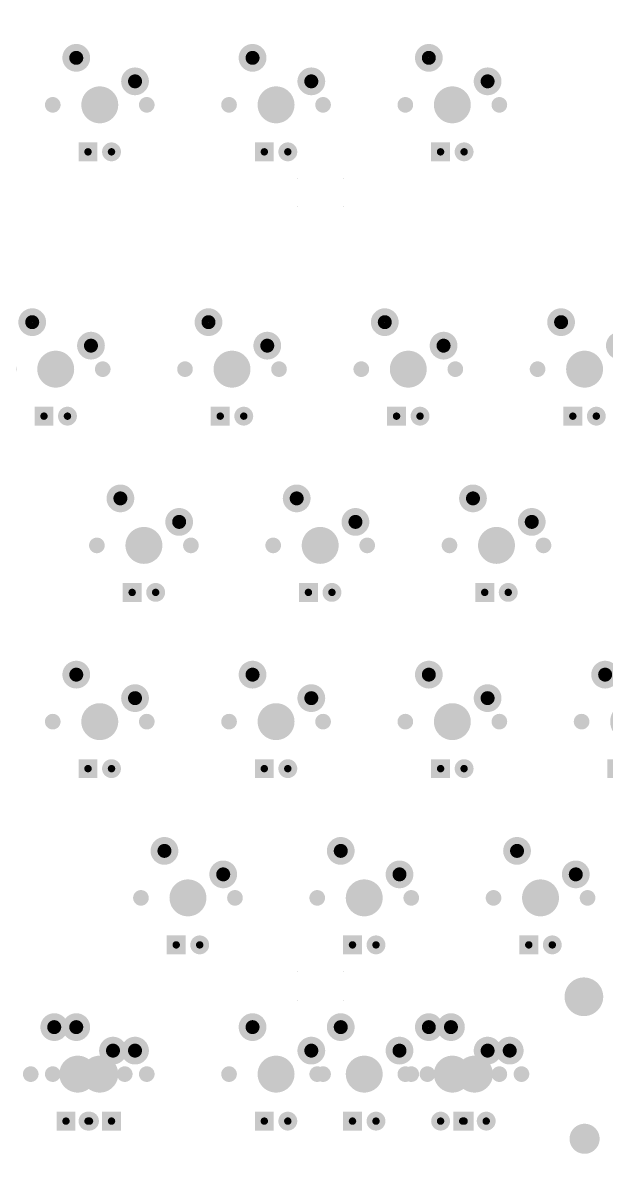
# Model space of a CAD drawing. Extents: x 1105 to 1477, y 972 to 1106.
# Drawn here: x 1236.1 to 1299.2, y 976.5 to 1099 of the extents above; entities that cross this region are included whole.
import ezdxf

# ---------------------------------------------------------------- set-up
doc = ezdxf.new("R2010")
doc.units = 0
doc.layers.get('0').update_dxf_attribs({"linetype": 'CONTINUOUS'})
for name, color, linetype in [('BOTTOMSOLDER', 6, 'CONTINUOUS'), ('KEEPOUTLAYER', 6, 'CONTINUOUS'), ('PADHOLELAYER', 156, 'CONTINUOUS')]:
    doc.layers.add(name, color=color, linetype=linetype)

# ---------------------------------------------------------------- blocks, each defined once
blk = doc.blocks.new('MX1UP___15')
at = {"layer": 'BOTTOMSOLDER'}
for points, const_width in [([(0.76, 5.08, 1), (1.78, 5.08, 1)], 1.02), ([(-1, 0, 1), (1, 0, 1)], 1.99), ([(-5.5, 0, 1), (-4.66, 0, 1)], 0.85), ([(4.66, 0, 1), (5.5, 0, 1)], 0.85), ([(-4.56, -2.54, 1), (-3.06, -2.54, 1)], 1.5), ([(1.79, -5.08, 1), (3.29, -5.08, 1)], 1.5)]:
    blk.add_lwpolyline(points, format="xyb", close=True, dxfattribs=dict(at, const_width=const_width))
blk.add_solid([(-0.25, 6.1), (-2.29, 6.1), (-0.25, 4.06), (-2.29, 4.06)], dxfattribs=at)
at = {"layer": 'PADHOLELAYER'}
for points, const_width in [([(-1.47, 5.08, 1), (-1.07, 5.08, 1)], 0.4), ([(1.07, 5.08, 1), (1.47, 5.08, 1)], 0.4), ([(-1, 0, 1), (1, 0, 1)], 1.99), ([(-5.5, 0, 1), (-4.66, 0, 1)], 0.85), ([(4.66, 0, 1), (5.5, 0, 1)], 0.85), ([(-4.19, -2.54, 1), (-3.43, -2.54, 1)], 0.75), ([(2.16, -5.08, 1), (2.92, -5.08, 1)], 0.75)]:
    blk.add_lwpolyline(points, format="xyb", close=True, dxfattribs=dict(at, const_width=const_width))
blk = doc.blocks.new('MX1UP__137')
at = {"layer": 'BOTTOMSOLDER'}
for points, const_width in [([(-1.78, 5.08, 1), (-0.76, 5.08, 1)], 1.02), ([(-1, 0, 1), (1, 0, 1)], 1.99), ([(-5.5, 0, 1), (-4.66, 0, 1)], 0.85), ([(4.66, 0, 1), (5.5, 0, 1)], 0.85), ([(-4.56, -2.54, 1), (-3.06, -2.54, 1)], 1.5), ([(1.79, -5.08, 1), (3.29, -5.08, 1)], 1.5)]:
    blk.add_lwpolyline(points, format="xyb", close=True, dxfattribs=dict(at, const_width=const_width))
blk.add_solid([(2.29, 6.1), (0.25, 6.1), (2.29, 4.06), (0.25, 4.06)], dxfattribs=at)
at = {"layer": 'PADHOLELAYER'}
for points, const_width in [([(-1.47, 5.08, 1), (-1.07, 5.08, 1)], 0.4), ([(1.07, 5.08, 1), (1.47, 5.08, 1)], 0.4), ([(-1, 0, 1), (1, 0, 1)], 1.99), ([(-5.5, 0, 1), (-4.66, 0, 1)], 0.85), ([(4.66, 0, 1), (5.5, 0, 1)], 0.85), ([(-4.19, -2.54, 1), (-3.43, -2.54, 1)], 0.75), ([(2.16, -5.08, 1), (2.92, -5.08, 1)], 0.75)]:
    blk.add_lwpolyline(points, format="xyb", close=True, dxfattribs=dict(at, const_width=const_width))
blk = doc.blocks.new('MX1UP__138')
at = {"layer": 'BOTTOMSOLDER'}
for points, const_width in [([(-1.78, 5.08, 1), (-0.76, 5.08, 1)], 1.02), ([(-1, 0, 1), (1, 0, 1)], 1.99), ([(-5.5, 0, 1), (-4.66, 0, 1)], 0.85), ([(4.66, 0, 1), (5.5, 0, 1)], 0.85), ([(-4.56, -2.54, 1), (-3.06, -2.54, 1)], 1.5), ([(1.79, -5.08, 1), (3.29, -5.08, 1)], 1.5)]:
    blk.add_lwpolyline(points, format="xyb", close=True, dxfattribs=dict(at, const_width=const_width))
blk.add_solid([(2.29, 6.1), (0.25, 6.1), (2.29, 4.06), (0.25, 4.06)], dxfattribs=at)
at = {"layer": 'PADHOLELAYER'}
for points, const_width in [([(-1.47, 5.08, 1), (-1.07, 5.08, 1)], 0.4), ([(1.07, 5.08, 1), (1.47, 5.08, 1)], 0.4), ([(-1, 0, 1), (1, 0, 1)], 1.99), ([(-5.5, 0, 1), (-4.66, 0, 1)], 0.85), ([(4.66, 0, 1), (5.5, 0, 1)], 0.85), ([(-4.19, -2.54, 1), (-3.43, -2.54, 1)], 0.75), ([(2.16, -5.08, 1), (2.92, -5.08, 1)], 0.75)]:
    blk.add_lwpolyline(points, format="xyb", close=True, dxfattribs=dict(at, const_width=const_width))
blk = doc.blocks.new('MX1UP__139')
at = {"layer": 'BOTTOMSOLDER'}
for points, const_width in [([(-1.78, 5.08, 1), (-0.76, 5.08, 1)], 1.02), ([(-1, 0, 1), (1, 0, 1)], 1.99), ([(-5.5, 0, 1), (-4.66, 0, 1)], 0.85), ([(4.66, 0, 1), (5.5, 0, 1)], 0.85), ([(-4.56, -2.54, 1), (-3.06, -2.54, 1)], 1.5), ([(1.79, -5.08, 1), (3.29, -5.08, 1)], 1.5)]:
    blk.add_lwpolyline(points, format="xyb", close=True, dxfattribs=dict(at, const_width=const_width))
blk.add_solid([(2.29, 6.1), (0.25, 6.1), (2.29, 4.06), (0.25, 4.06)], dxfattribs=at)
at = {"layer": 'PADHOLELAYER'}
for points, const_width in [([(-1.47, 5.08, 1), (-1.07, 5.08, 1)], 0.4), ([(1.07, 5.08, 1), (1.47, 5.08, 1)], 0.4), ([(-1, 0, 1), (1, 0, 1)], 1.99), ([(-5.5, 0, 1), (-4.66, 0, 1)], 0.85), ([(4.66, 0, 1), (5.5, 0, 1)], 0.85), ([(-4.19, -2.54, 1), (-3.43, -2.54, 1)], 0.75), ([(2.16, -5.08, 1), (2.92, -5.08, 1)], 0.75)]:
    blk.add_lwpolyline(points, format="xyb", close=True, dxfattribs=dict(at, const_width=const_width))
blk = doc.blocks.new('MX1UP__140')
at = {"layer": 'BOTTOMSOLDER'}
for points, const_width in [([(-1.78, 5.08, 1), (-0.76, 5.08, 1)], 1.02), ([(-1, 0, 1), (1, 0, 1)], 1.99), ([(-5.5, 0, 1), (-4.66, 0, 1)], 0.85), ([(4.66, 0, 1), (5.5, 0, 1)], 0.85), ([(-4.56, -2.54, 1), (-3.06, -2.54, 1)], 1.5), ([(1.79, -5.08, 1), (3.29, -5.08, 1)], 1.5)]:
    blk.add_lwpolyline(points, format="xyb", close=True, dxfattribs=dict(at, const_width=const_width))
blk.add_solid([(2.29, 6.1), (0.25, 6.1), (2.29, 4.06), (0.25, 4.06)], dxfattribs=at)
at = {"layer": 'PADHOLELAYER'}
for points, const_width in [([(-1.47, 5.08, 1), (-1.07, 5.08, 1)], 0.4), ([(1.07, 5.08, 1), (1.47, 5.08, 1)], 0.4), ([(-1, 0, 1), (1, 0, 1)], 1.99), ([(-5.5, 0, 1), (-4.66, 0, 1)], 0.85), ([(4.66, 0, 1), (5.5, 0, 1)], 0.85), ([(-4.19, -2.54, 1), (-3.43, -2.54, 1)], 0.75), ([(2.16, -5.08, 1), (2.92, -5.08, 1)], 0.75)]:
    blk.add_lwpolyline(points, format="xyb", close=True, dxfattribs=dict(at, const_width=const_width))
blk = doc.blocks.new('MX1UP__141')
at = {"layer": 'BOTTOMSOLDER'}
for points, const_width in [([(-1.78, 5.08, 1), (-0.76, 5.08, 1)], 1.02), ([(-1, 0, 1), (1, 0, 1)], 1.99), ([(-5.5, 0, 1), (-4.66, 0, 1)], 0.85), ([(4.66, 0, 1), (5.5, 0, 1)], 0.85), ([(-4.56, -2.54, 1), (-3.06, -2.54, 1)], 1.5), ([(1.79, -5.08, 1), (3.29, -5.08, 1)], 1.5)]:
    blk.add_lwpolyline(points, format="xyb", close=True, dxfattribs=dict(at, const_width=const_width))
blk.add_solid([(2.29, 6.1), (0.25, 6.1), (2.29, 4.06), (0.25, 4.06)], dxfattribs=at)
at = {"layer": 'PADHOLELAYER'}
for points, const_width in [([(-1.47, 5.08, 1), (-1.07, 5.08, 1)], 0.4), ([(1.07, 5.08, 1), (1.47, 5.08, 1)], 0.4), ([(-1, 0, 1), (1, 0, 1)], 1.99), ([(-5.5, 0, 1), (-4.66, 0, 1)], 0.85), ([(4.66, 0, 1), (5.5, 0, 1)], 0.85), ([(-4.19, -2.54, 1), (-3.43, -2.54, 1)], 0.75), ([(2.16, -5.08, 1), (2.92, -5.08, 1)], 0.75)]:
    blk.add_lwpolyline(points, format="xyb", close=True, dxfattribs=dict(at, const_width=const_width))
blk = doc.blocks.new('MX1UP__142')
at = {"layer": 'BOTTOMSOLDER'}
for points, const_width in [([(-1.78, 5.08, 1), (-0.76, 5.08, 1)], 1.02), ([(-1, 0, 1), (1, 0, 1)], 1.99), ([(-5.5, 0, 1), (-4.66, 0, 1)], 0.85), ([(4.66, 0, 1), (5.5, 0, 1)], 0.85), ([(-4.56, -2.54, 1), (-3.06, -2.54, 1)], 1.5), ([(1.79, -5.08, 1), (3.29, -5.08, 1)], 1.5)]:
    blk.add_lwpolyline(points, format="xyb", close=True, dxfattribs=dict(at, const_width=const_width))
blk.add_solid([(2.29, 6.1), (0.25, 6.1), (2.29, 4.06), (0.25, 4.06)], dxfattribs=at)
at = {"layer": 'PADHOLELAYER'}
for points, const_width in [([(-1.47, 5.08, 1), (-1.07, 5.08, 1)], 0.4), ([(1.07, 5.08, 1), (1.47, 5.08, 1)], 0.4), ([(-1, 0, 1), (1, 0, 1)], 1.99), ([(-5.5, 0, 1), (-4.66, 0, 1)], 0.85), ([(4.66, 0, 1), (5.5, 0, 1)], 0.85), ([(-4.19, -2.54, 1), (-3.43, -2.54, 1)], 0.75), ([(2.16, -5.08, 1), (2.92, -5.08, 1)], 0.75)]:
    blk.add_lwpolyline(points, format="xyb", close=True, dxfattribs=dict(at, const_width=const_width))
blk = doc.blocks.new('MX1UP__143')
at = {"layer": 'BOTTOMSOLDER'}
for points, const_width in [([(-1.78, 5.08, 1), (-0.76, 5.08, 1)], 1.02), ([(-1, 0, 1), (1, 0, 1)], 1.99), ([(-5.5, 0, 1), (-4.66, 0, 1)], 0.85), ([(4.66, 0, 1), (5.5, 0, 1)], 0.85), ([(-4.56, -2.54, 1), (-3.06, -2.54, 1)], 1.5), ([(1.79, -5.08, 1), (3.29, -5.08, 1)], 1.5)]:
    blk.add_lwpolyline(points, format="xyb", close=True, dxfattribs=dict(at, const_width=const_width))
blk.add_solid([(2.29, 6.1), (0.25, 6.1), (2.29, 4.06), (0.25, 4.06)], dxfattribs=at)
at = {"layer": 'PADHOLELAYER'}
for points, const_width in [([(-1.47, 5.08, 1), (-1.07, 5.08, 1)], 0.4), ([(1.07, 5.08, 1), (1.47, 5.08, 1)], 0.4), ([(-1, 0, 1), (1, 0, 1)], 1.99), ([(-5.5, 0, 1), (-4.66, 0, 1)], 0.85), ([(4.66, 0, 1), (5.5, 0, 1)], 0.85), ([(-4.19, -2.54, 1), (-3.43, -2.54, 1)], 0.75), ([(2.16, -5.08, 1), (2.92, -5.08, 1)], 0.75)]:
    blk.add_lwpolyline(points, format="xyb", close=True, dxfattribs=dict(at, const_width=const_width))
blk = doc.blocks.new('MX1UP__152')
at = {"layer": 'BOTTOMSOLDER'}
for points, const_width in [([(-1.78, 5.08, 1), (-0.76, 5.08, 1)], 1.02), ([(-1, 0, 1), (1, 0, 1)], 1.99), ([(-5.5, 0, 1), (-4.66, 0, 1)], 0.85), ([(4.66, 0, 1), (5.5, 0, 1)], 0.85), ([(-4.56, -2.54, 1), (-3.06, -2.54, 1)], 1.5), ([(1.79, -5.08, 1), (3.29, -5.08, 1)], 1.5)]:
    blk.add_lwpolyline(points, format="xyb", close=True, dxfattribs=dict(at, const_width=const_width))
blk.add_solid([(2.29, 6.1), (0.25, 6.1), (2.29, 4.06), (0.25, 4.06)], dxfattribs=at)
at = {"layer": 'PADHOLELAYER'}
for points, const_width in [([(-1.47, 5.08, 1), (-1.07, 5.08, 1)], 0.4), ([(1.07, 5.08, 1), (1.47, 5.08, 1)], 0.4), ([(-1, 0, 1), (1, 0, 1)], 1.99), ([(-5.5, 0, 1), (-4.66, 0, 1)], 0.85), ([(4.66, 0, 1), (5.5, 0, 1)], 0.85), ([(-4.19, -2.54, 1), (-3.43, -2.54, 1)], 0.75), ([(2.16, -5.08, 1), (2.92, -5.08, 1)], 0.75)]:
    blk.add_lwpolyline(points, format="xyb", close=True, dxfattribs=dict(at, const_width=const_width))
blk = doc.blocks.new('MX1UP__153')
at = {"layer": 'BOTTOMSOLDER'}
for points, const_width in [([(-1.78, 5.08, 1), (-0.76, 5.08, 1)], 1.02), ([(-1, 0, 1), (1, 0, 1)], 1.99), ([(-5.5, 0, 1), (-4.66, 0, 1)], 0.85), ([(4.66, 0, 1), (5.5, 0, 1)], 0.85), ([(-4.56, -2.54, 1), (-3.06, -2.54, 1)], 1.5), ([(1.79, -5.08, 1), (3.29, -5.08, 1)], 1.5)]:
    blk.add_lwpolyline(points, format="xyb", close=True, dxfattribs=dict(at, const_width=const_width))
blk.add_solid([(2.29, 6.1), (0.25, 6.1), (2.29, 4.06), (0.25, 4.06)], dxfattribs=at)
at = {"layer": 'PADHOLELAYER'}
for points, const_width in [([(-1.47, 5.08, 1), (-1.07, 5.08, 1)], 0.4), ([(1.07, 5.08, 1), (1.47, 5.08, 1)], 0.4), ([(-1, 0, 1), (1, 0, 1)], 1.99), ([(-5.5, 0, 1), (-4.66, 0, 1)], 0.85), ([(4.66, 0, 1), (5.5, 0, 1)], 0.85), ([(-4.19, -2.54, 1), (-3.43, -2.54, 1)], 0.75), ([(2.16, -5.08, 1), (2.92, -5.08, 1)], 0.75)]:
    blk.add_lwpolyline(points, format="xyb", close=True, dxfattribs=dict(at, const_width=const_width))
blk = doc.blocks.new('MX1UP__154')
at = {"layer": 'BOTTOMSOLDER'}
for points, const_width in [([(-1.78, 5.08, 1), (-0.76, 5.08, 1)], 1.02), ([(-1, 0, 1), (1, 0, 1)], 1.99), ([(-5.5, 0, 1), (-4.66, 0, 1)], 0.85), ([(4.66, 0, 1), (5.5, 0, 1)], 0.85), ([(-4.56, -2.54, 1), (-3.06, -2.54, 1)], 1.5), ([(1.79, -5.08, 1), (3.29, -5.08, 1)], 1.5)]:
    blk.add_lwpolyline(points, format="xyb", close=True, dxfattribs=dict(at, const_width=const_width))
blk.add_solid([(2.29, 6.1), (0.25, 6.1), (2.29, 4.06), (0.25, 4.06)], dxfattribs=at)
at = {"layer": 'PADHOLELAYER'}
for points, const_width in [([(-1.47, 5.08, 1), (-1.07, 5.08, 1)], 0.4), ([(1.07, 5.08, 1), (1.47, 5.08, 1)], 0.4), ([(-1, 0, 1), (1, 0, 1)], 1.99), ([(-5.5, 0, 1), (-4.66, 0, 1)], 0.85), ([(4.66, 0, 1), (5.5, 0, 1)], 0.85), ([(-4.19, -2.54, 1), (-3.43, -2.54, 1)], 0.75), ([(2.16, -5.08, 1), (2.92, -5.08, 1)], 0.75)]:
    blk.add_lwpolyline(points, format="xyb", close=True, dxfattribs=dict(at, const_width=const_width))
blk = doc.blocks.new('MX1UP__184')
at = {"layer": 'BOTTOMSOLDER'}
for points, const_width in [([(-1.78, 5.08, 1), (-0.76, 5.08, 1)], 1.02), ([(-1, 0, 1), (1, 0, 1)], 1.99), ([(-5.5, 0, 1), (-4.66, 0, 1)], 0.85), ([(4.66, 0, 1), (5.5, 0, 1)], 0.85), ([(-4.56, -2.54, 1), (-3.06, -2.54, 1)], 1.5), ([(1.79, -5.08, 1), (3.29, -5.08, 1)], 1.5)]:
    blk.add_lwpolyline(points, format="xyb", close=True, dxfattribs=dict(at, const_width=const_width))
blk.add_solid([(2.29, 6.1), (0.25, 6.1), (2.29, 4.06), (0.25, 4.06)], dxfattribs=at)
at = {"layer": 'PADHOLELAYER'}
for points, const_width in [([(-1.47, 5.08, 1), (-1.07, 5.08, 1)], 0.4), ([(1.07, 5.08, 1), (1.47, 5.08, 1)], 0.4), ([(-1, 0, 1), (1, 0, 1)], 1.99), ([(-5.5, 0, 1), (-4.66, 0, 1)], 0.85), ([(4.66, 0, 1), (5.5, 0, 1)], 0.85), ([(-4.19, -2.54, 1), (-3.43, -2.54, 1)], 0.75), ([(2.16, -5.08, 1), (2.92, -5.08, 1)], 0.75)]:
    blk.add_lwpolyline(points, format="xyb", close=True, dxfattribs=dict(at, const_width=const_width))
blk = doc.blocks.new('MX1UP__185')
at = {"layer": 'BOTTOMSOLDER'}
for points, const_width in [([(-1.78, 5.08, 1), (-0.76, 5.08, 1)], 1.02), ([(-1, 0, 1), (1, 0, 1)], 1.99), ([(-5.5, 0, 1), (-4.66, 0, 1)], 0.85), ([(4.66, 0, 1), (5.5, 0, 1)], 0.85), ([(-4.56, -2.54, 1), (-3.06, -2.54, 1)], 1.5), ([(1.79, -5.08, 1), (3.29, -5.08, 1)], 1.5)]:
    blk.add_lwpolyline(points, format="xyb", close=True, dxfattribs=dict(at, const_width=const_width))
blk.add_solid([(2.29, 6.1), (0.25, 6.1), (2.29, 4.06), (0.25, 4.06)], dxfattribs=at)
at = {"layer": 'PADHOLELAYER'}
for points, const_width in [([(-1.47, 5.08, 1), (-1.07, 5.08, 1)], 0.4), ([(1.07, 5.08, 1), (1.47, 5.08, 1)], 0.4), ([(-1, 0, 1), (1, 0, 1)], 1.99), ([(-5.5, 0, 1), (-4.66, 0, 1)], 0.85), ([(4.66, 0, 1), (5.5, 0, 1)], 0.85), ([(-4.19, -2.54, 1), (-3.43, -2.54, 1)], 0.75), ([(2.16, -5.08, 1), (2.92, -5.08, 1)], 0.75)]:
    blk.add_lwpolyline(points, format="xyb", close=True, dxfattribs=dict(at, const_width=const_width))
blk = doc.blocks.new('MX1UP__186')
at = {"layer": 'BOTTOMSOLDER'}
for points, const_width in [([(-1.78, 5.08, 1), (-0.76, 5.08, 1)], 1.02), ([(-1, 0, 1), (1, 0, 1)], 1.99), ([(-5.5, 0, 1), (-4.66, 0, 1)], 0.85), ([(4.66, 0, 1), (5.5, 0, 1)], 0.85), ([(-4.56, -2.54, 1), (-3.06, -2.54, 1)], 1.5), ([(1.79, -5.08, 1), (3.29, -5.08, 1)], 1.5)]:
    blk.add_lwpolyline(points, format="xyb", close=True, dxfattribs=dict(at, const_width=const_width))
blk.add_solid([(2.29, 6.1), (0.25, 6.1), (2.29, 4.06), (0.25, 4.06)], dxfattribs=at)
at = {"layer": 'PADHOLELAYER'}
for points, const_width in [([(-1.47, 5.08, 1), (-1.07, 5.08, 1)], 0.4), ([(1.07, 5.08, 1), (1.47, 5.08, 1)], 0.4), ([(-1, 0, 1), (1, 0, 1)], 1.99), ([(-5.5, 0, 1), (-4.66, 0, 1)], 0.85), ([(4.66, 0, 1), (5.5, 0, 1)], 0.85), ([(-4.19, -2.54, 1), (-3.43, -2.54, 1)], 0.75), ([(2.16, -5.08, 1), (2.92, -5.08, 1)], 0.75)]:
    blk.add_lwpolyline(points, format="xyb", close=True, dxfattribs=dict(at, const_width=const_width))
blk = doc.blocks.new('MX1UP__193')
at = {"layer": 'BOTTOMSOLDER'}
for points, const_width in [([(-1.78, 5.08, 1), (-0.76, 5.08, 1)], 1.02), ([(-1, 0, 1), (1, 0, 1)], 1.99), ([(-5.5, 0, 1), (-4.66, 0, 1)], 0.85), ([(4.66, 0, 1), (5.5, 0, 1)], 0.85), ([(-4.56, -2.54, 1), (-3.06, -2.54, 1)], 1.5), ([(1.79, -5.08, 1), (3.29, -5.08, 1)], 1.5)]:
    blk.add_lwpolyline(points, format="xyb", close=True, dxfattribs=dict(at, const_width=const_width))
blk.add_solid([(2.29, 6.1), (0.25, 6.1), (2.29, 4.06), (0.25, 4.06)], dxfattribs=at)
at = {"layer": 'PADHOLELAYER'}
for points, const_width in [([(-1.47, 5.08, 1), (-1.07, 5.08, 1)], 0.4), ([(1.07, 5.08, 1), (1.47, 5.08, 1)], 0.4), ([(-1, 0, 1), (1, 0, 1)], 1.99), ([(-5.5, 0, 1), (-4.66, 0, 1)], 0.85), ([(4.66, 0, 1), (5.5, 0, 1)], 0.85), ([(-4.19, -2.54, 1), (-3.43, -2.54, 1)], 0.75), ([(2.16, -5.08, 1), (2.92, -5.08, 1)], 0.75)]:
    blk.add_lwpolyline(points, format="xyb", close=True, dxfattribs=dict(at, const_width=const_width))
blk = doc.blocks.new('MX1UP__199')
at = {"layer": 'BOTTOMSOLDER'}
for points, const_width in [([(-1.78, 5.08, 1), (-0.76, 5.08, 1)], 1.02), ([(-1, 0, 1), (1, 0, 1)], 1.99), ([(-5.5, 0, 1), (-4.66, 0, 1)], 0.85), ([(4.66, 0, 1), (5.5, 0, 1)], 0.85), ([(-4.56, -2.54, 1), (-3.06, -2.54, 1)], 1.5), ([(1.79, -5.08, 1), (3.29, -5.08, 1)], 1.5)]:
    blk.add_lwpolyline(points, format="xyb", close=True, dxfattribs=dict(at, const_width=const_width))
blk.add_solid([(2.29, 6.1), (0.25, 6.1), (2.29, 4.06), (0.25, 4.06)], dxfattribs=at)
at = {"layer": 'PADHOLELAYER'}
for points, const_width in [([(-1.47, 5.08, 1), (-1.07, 5.08, 1)], 0.4), ([(1.07, 5.08, 1), (1.47, 5.08, 1)], 0.4), ([(-1, 0, 1), (1, 0, 1)], 1.99), ([(-5.5, 0, 1), (-4.66, 0, 1)], 0.85), ([(4.66, 0, 1), (5.5, 0, 1)], 0.85), ([(-4.19, -2.54, 1), (-3.43, -2.54, 1)], 0.75), ([(2.16, -5.08, 1), (2.92, -5.08, 1)], 0.75)]:
    blk.add_lwpolyline(points, format="xyb", close=True, dxfattribs=dict(at, const_width=const_width))
blk = doc.blocks.new('MX1UP__203')
at = {"layer": 'BOTTOMSOLDER'}
for points, const_width in [([(-1.78, 5.08, 1), (-0.76, 5.08, 1)], 1.02), ([(-1, 0, 1), (1, 0, 1)], 1.99), ([(-5.5, 0, 1), (-4.66, 0, 1)], 0.85), ([(4.66, 0, 1), (5.5, 0, 1)], 0.85), ([(-4.56, -2.54, 1), (-3.06, -2.54, 1)], 1.5), ([(1.79, -5.08, 1), (3.29, -5.08, 1)], 1.5)]:
    blk.add_lwpolyline(points, format="xyb", close=True, dxfattribs=dict(at, const_width=const_width))
blk.add_solid([(2.29, 6.1), (0.25, 6.1), (2.29, 4.06), (0.25, 4.06)], dxfattribs=at)
at = {"layer": 'PADHOLELAYER'}
for points, const_width in [([(-1.47, 5.08, 1), (-1.07, 5.08, 1)], 0.4), ([(1.07, 5.08, 1), (1.47, 5.08, 1)], 0.4), ([(-1, 0, 1), (1, 0, 1)], 1.99), ([(-5.5, 0, 1), (-4.66, 0, 1)], 0.85), ([(4.66, 0, 1), (5.5, 0, 1)], 0.85), ([(-4.19, -2.54, 1), (-3.43, -2.54, 1)], 0.75), ([(2.16, -5.08, 1), (2.92, -5.08, 1)], 0.75)]:
    blk.add_lwpolyline(points, format="xyb", close=True, dxfattribs=dict(at, const_width=const_width))
blk = doc.blocks.new('MX1UP__223')
at = {"layer": 'BOTTOMSOLDER'}
for points, const_width in [([(-1.78, 5.08, 1), (-0.76, 5.08, 1)], 1.02), ([(-1, 0, 1), (1, 0, 1)], 1.99), ([(-5.5, 0, 1), (-4.66, 0, 1)], 0.85), ([(4.66, 0, 1), (5.5, 0, 1)], 0.85), ([(-4.56, -2.54, 1), (-3.06, -2.54, 1)], 1.5), ([(1.79, -5.08, 1), (3.29, -5.08, 1)], 1.5)]:
    blk.add_lwpolyline(points, format="xyb", close=True, dxfattribs=dict(at, const_width=const_width))
blk.add_solid([(2.29, 6.1), (0.25, 6.1), (2.29, 4.06), (0.25, 4.06)], dxfattribs=at)
at = {"layer": 'PADHOLELAYER'}
for points, const_width in [([(-1.47, 5.08, 1), (-1.07, 5.08, 1)], 0.4), ([(1.07, 5.08, 1), (1.47, 5.08, 1)], 0.4), ([(-1, 0, 1), (1, 0, 1)], 1.99), ([(-5.5, 0, 1), (-4.66, 0, 1)], 0.85), ([(4.66, 0, 1), (5.5, 0, 1)], 0.85), ([(-4.19, -2.54, 1), (-3.43, -2.54, 1)], 0.75), ([(2.16, -5.08, 1), (2.92, -5.08, 1)], 0.75)]:
    blk.add_lwpolyline(points, format="xyb", close=True, dxfattribs=dict(at, const_width=const_width))
blk = doc.blocks.new('MX1UP__228')
at = {"layer": 'BOTTOMSOLDER'}
for points, const_width in [([(-1.78, 5.08, 1), (-0.76, 5.08, 1)], 1.02), ([(-1, 0, 1), (1, 0, 1)], 1.99), ([(-5.5, 0, 1), (-4.66, 0, 1)], 0.85), ([(4.66, 0, 1), (5.5, 0, 1)], 0.85), ([(-4.56, -2.54, 1), (-3.06, -2.54, 1)], 1.5), ([(1.79, -5.08, 1), (3.29, -5.08, 1)], 1.5)]:
    blk.add_lwpolyline(points, format="xyb", close=True, dxfattribs=dict(at, const_width=const_width))
blk.add_solid([(2.29, 6.1), (0.25, 6.1), (2.29, 4.06), (0.25, 4.06)], dxfattribs=at)
at = {"layer": 'PADHOLELAYER'}
for points, const_width in [([(-1.47, 5.08, 1), (-1.07, 5.08, 1)], 0.4), ([(1.07, 5.08, 1), (1.47, 5.08, 1)], 0.4), ([(-1, 0, 1), (1, 0, 1)], 1.99), ([(-5.5, 0, 1), (-4.66, 0, 1)], 0.85), ([(4.66, 0, 1), (5.5, 0, 1)], 0.85), ([(-4.19, -2.54, 1), (-3.43, -2.54, 1)], 0.75), ([(2.16, -5.08, 1), (2.92, -5.08, 1)], 0.75)]:
    blk.add_lwpolyline(points, format="xyb", close=True, dxfattribs=dict(at, const_width=const_width))
blk = doc.blocks.new('RGB_WS2812B_232')
at = {"layer": 'PADHOLELAYER'}
for points in [[(-2.5, 1.52), (-2.5, 1.52), (-2.5, 1.52), (-2.5, 1.52)], [(2.5, 1.52), (2.5, 1.52), (2.5, 1.52), (2.5, 1.52)], [(-2.5, -1.52), (-2.5, -1.52), (-2.5, -1.52), (-2.5, -1.52)], [(2.5, -1.52), (2.5, -1.52), (2.5, -1.52), (2.5, -1.52)]]:
    blk.add_lwpolyline(points, close=True, dxfattribs=at)
blk = doc.blocks.new('RGB_WS2812B_242')
at = {"layer": 'PADHOLELAYER'}
for points in [[(-2.5, 1.52), (-2.5, 1.52), (-2.5, 1.52), (-2.5, 1.52)], [(2.5, 1.52), (2.5, 1.52), (2.5, 1.52), (2.5, 1.52)], [(-2.5, -1.52), (-2.5, -1.52), (-2.5, -1.52), (-2.5, -1.52)], [(2.5, -1.52), (2.5, -1.52), (2.5, -1.52), (2.5, -1.52)]]:
    blk.add_lwpolyline(points, close=True, dxfattribs=at)
blk = doc.blocks.new('MX1UP__243')
at = {"layer": 'BOTTOMSOLDER'}
for points, const_width in [([(-1.78, 5.08, 1), (-0.76, 5.08, 1)], 1.02), ([(-1, 0, 1), (1, 0, 1)], 1.99), ([(-5.5, 0, 1), (-4.66, 0, 1)], 0.85), ([(4.66, 0, 1), (5.5, 0, 1)], 0.85), ([(-4.56, -2.54, 1), (-3.06, -2.54, 1)], 1.5), ([(1.79, -5.08, 1), (3.29, -5.08, 1)], 1.5)]:
    blk.add_lwpolyline(points, format="xyb", close=True, dxfattribs=dict(at, const_width=const_width))
blk.add_solid([(2.29, 6.1), (0.25, 6.1), (2.29, 4.06), (0.25, 4.06)], dxfattribs=at)
at = {"layer": 'PADHOLELAYER'}
for points, const_width in [([(-1.47, 5.08, 1), (-1.07, 5.08, 1)], 0.4), ([(1.07, 5.08, 1), (1.47, 5.08, 1)], 0.4), ([(-1, 0, 1), (1, 0, 1)], 1.99), ([(-5.5, 0, 1), (-4.66, 0, 1)], 0.85), ([(4.66, 0, 1), (5.5, 0, 1)], 0.85), ([(-4.19, -2.54, 1), (-3.43, -2.54, 1)], 0.75), ([(2.16, -5.08, 1), (2.92, -5.08, 1)], 0.75)]:
    blk.add_lwpolyline(points, format="xyb", close=True, dxfattribs=dict(at, const_width=const_width))
blk = doc.blocks.new('MX1UP___362')
at = {"layer": 'BOTTOMSOLDER'}
for points, const_width in [([(0.76, 5.08, 1), (1.78, 5.08, 1)], 1.02), ([(-1, 0, 1), (1, 0, 1)], 1.99), ([(-5.5, 0, 1), (-4.66, 0, 1)], 0.85), ([(4.66, 0, 1), (5.5, 0, 1)], 0.85), ([(-4.56, -2.54, 1), (-3.06, -2.54, 1)], 1.5), ([(1.79, -5.08, 1), (3.29, -5.08, 1)], 1.5)]:
    blk.add_lwpolyline(points, format="xyb", close=True, dxfattribs=dict(at, const_width=const_width))
blk.add_solid([(-0.25, 6.1), (-2.29, 6.1), (-0.25, 4.06), (-2.29, 4.06)], dxfattribs=at)
at = {"layer": 'PADHOLELAYER'}
for points, const_width in [([(-1.47, 5.08, 1), (-1.07, 5.08, 1)], 0.4), ([(1.07, 5.08, 1), (1.47, 5.08, 1)], 0.4), ([(-1, 0, 1), (1, 0, 1)], 1.99), ([(-5.5, 0, 1), (-4.66, 0, 1)], 0.85), ([(4.66, 0, 1), (5.5, 0, 1)], 0.85), ([(-4.19, -2.54, 1), (-3.43, -2.54, 1)], 0.75), ([(2.16, -5.08, 1), (2.92, -5.08, 1)], 0.75)]:
    blk.add_lwpolyline(points, format="xyb", close=True, dxfattribs=dict(at, const_width=const_width))
blk = doc.blocks.new('MX1UP__363')
at = {"layer": 'BOTTOMSOLDER'}
for points, const_width in [([(-1.78, 5.08, 1), (-0.76, 5.08, 1)], 1.02), ([(-1, 0, 1), (1, 0, 1)], 1.99), ([(-5.5, 0, 1), (-4.66, 0, 1)], 0.85), ([(4.66, 0, 1), (5.5, 0, 1)], 0.85), ([(-4.56, -2.54, 1), (-3.06, -2.54, 1)], 1.5), ([(1.79, -5.08, 1), (3.29, -5.08, 1)], 1.5)]:
    blk.add_lwpolyline(points, format="xyb", close=True, dxfattribs=dict(at, const_width=const_width))
blk.add_solid([(2.29, 6.1), (0.25, 6.1), (2.29, 4.06), (0.25, 4.06)], dxfattribs=at)
at = {"layer": 'PADHOLELAYER'}
for points, const_width in [([(-1.47, 5.08, 1), (-1.07, 5.08, 1)], 0.4), ([(1.07, 5.08, 1), (1.47, 5.08, 1)], 0.4), ([(-1, 0, 1), (1, 0, 1)], 1.99), ([(-5.5, 0, 1), (-4.66, 0, 1)], 0.85), ([(4.66, 0, 1), (5.5, 0, 1)], 0.85), ([(-4.19, -2.54, 1), (-3.43, -2.54, 1)], 0.75), ([(2.16, -5.08, 1), (2.92, -5.08, 1)], 0.75)]:
    blk.add_lwpolyline(points, format="xyb", close=True, dxfattribs=dict(at, const_width=const_width))
blk = doc.blocks.new('MX1UP__364')
at = {"layer": 'BOTTOMSOLDER'}
for points, const_width in [([(-1.78, 5.08, 1), (-0.76, 5.08, 1)], 1.02), ([(-1, 0, 1), (1, 0, 1)], 1.99), ([(-5.5, 0, 1), (-4.66, 0, 1)], 0.85), ([(4.66, 0, 1), (5.5, 0, 1)], 0.85), ([(-4.56, -2.54, 1), (-3.06, -2.54, 1)], 1.5), ([(1.79, -5.08, 1), (3.29, -5.08, 1)], 1.5)]:
    blk.add_lwpolyline(points, format="xyb", close=True, dxfattribs=dict(at, const_width=const_width))
blk.add_solid([(2.29, 6.1), (0.25, 6.1), (2.29, 4.06), (0.25, 4.06)], dxfattribs=at)
at = {"layer": 'PADHOLELAYER'}
for points, const_width in [([(-1.47, 5.08, 1), (-1.07, 5.08, 1)], 0.4), ([(1.07, 5.08, 1), (1.47, 5.08, 1)], 0.4), ([(-1, 0, 1), (1, 0, 1)], 1.99), ([(-5.5, 0, 1), (-4.66, 0, 1)], 0.85), ([(4.66, 0, 1), (5.5, 0, 1)], 0.85), ([(-4.19, -2.54, 1), (-3.43, -2.54, 1)], 0.75), ([(2.16, -5.08, 1), (2.92, -5.08, 1)], 0.75)]:
    blk.add_lwpolyline(points, format="xyb", close=True, dxfattribs=dict(at, const_width=const_width))

msp = doc.modelspace()

# ---------------------------------------------------------------- linework, layer by layer
at = {"layer": 'BOTTOMSOLDER'}
for points, const_width in [([(1295.7, 993.75, 1), (1297.79, 993.75, 1)], 2.09), ([(1296.01, 978.4, 1), (1297.63, 978.4, 1)], 1.63)]:
    msp.add_lwpolyline(points, format="xyb", close=True, dxfattribs=dict(at, const_width=const_width))
at = {"layer": 'KEEPOUTLAYER', "const_width": 0.0127}
for points in [[(1192.64, 1099.04), (1475.46, 1099.04)], [(1225.09, 976.51), (1475.46, 976.51)]]:
    msp.add_lwpolyline(points, dxfattribs=at)
at = {"layer": 'PADHOLELAYER'}
for points, const_width in [([(1295.75, 993.75, 1), (1297.74, 993.75, 1)], 1.99), ([(1296.06, 978.4, 1), (1297.58, 978.4, 1)], 1.52)]:
    msp.add_lwpolyline(points, format="xyb", close=True, dxfattribs=dict(at, const_width=const_width))

# ---------------------------------------------------------------- block references
at = {"rotation": 180}
for name, p in [('MX1UP__186', (1244.43, 1090.16)), ('MX1UP__185', (1263.48, 1090.16)), ('MX1UP__184', (1282.53, 1090.16)), ('RGB_WS2812B_232', (1268.29, 1080.64)), ('MX1UP__138', (1239.67, 1061.59)), ('MX1UP__140', (1258.72, 1061.59)), ('MX1UP__143', (1277.77, 1061.59)), ('MX1UP__152', (1296.82, 1061.59)), ('MX1UP__154', (1249.2, 1042.54)), ('MX1UP__223', (1268.25, 1042.54)), ('MX1UP__203', (1287.3, 1042.54)), ('MX1UP__137', (1244.43, 1023.49)), ('MX1UP__153', (1263.48, 1023.49)), ('MX1UP__199', (1282.53, 1023.49)), ('MX1UP__193', (1301.58, 1023.49)), ('MX1UP__142', (1253.96, 1004.44)), ('MX1UP__141', (1273.01, 1004.44)), ('MX1UP__139', (1292.06, 1004.44)), ('RGB_WS2812B_242', (1268.29, 994.91)), ('MX1UP__228', (1242.05, 985.39)), ('MX1UP___15', (1244.43, 985.39)), ('MX1UP__243', (1263.48, 985.39)), ('MX1UP__363', (1273.01, 985.39)), ('MX1UP___362', (1282.53, 985.39)), ('MX1UP__364', (1284.92, 985.39))]:
    msp.add_blockref(name, p, dxfattribs=at)

doc.saveas('drawing.dxf')
